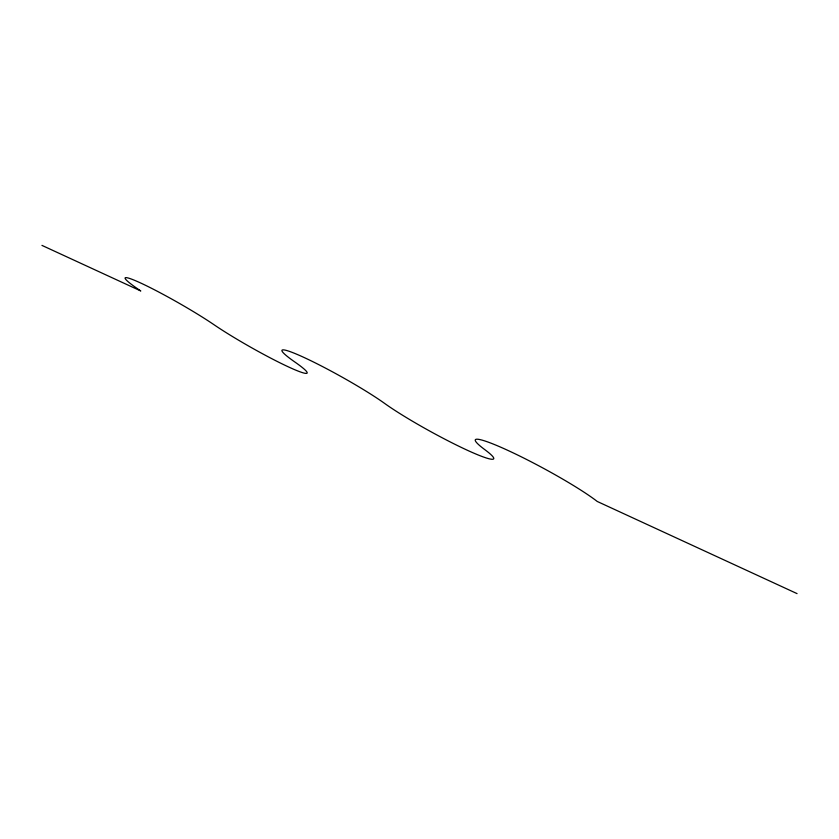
<?xml version="1.0" encoding="UTF-8"?>
<svg xmlns="http://www.w3.org/2000/svg" width="839" height="839" viewBox="0 0 839 839"><rect width="100%" height="100%" fill="white"/><g stroke="black" fill="none" stroke-linecap="round" stroke-linejoin="round"><path stroke-width="1.26" d="M41.95 245.387L140.784 290.965A58.992 4.772 29.7 0 1 140.522 282.942A58.992 4.772 29.7 0 1 214.039 324.745A61.698 5.296 29.5 0 0 288.836 367.083A61.698 5.296 29.5 0 0 294.898 362.039A64.886 5.883 29.2 0 1 304.022 357.466A64.886 5.883 29.2 0 1 384.619 403.412A68.693 6.555 28.8 0 0 467.082 450.134A68.693 6.555 28.8 0 0 484.753 449.599A73.36 7.31 28.4 0 1 508.098 450.501A73.36 7.31 28.4 0 1 597.232 501.46L797.05 593.613"/></g></svg>
